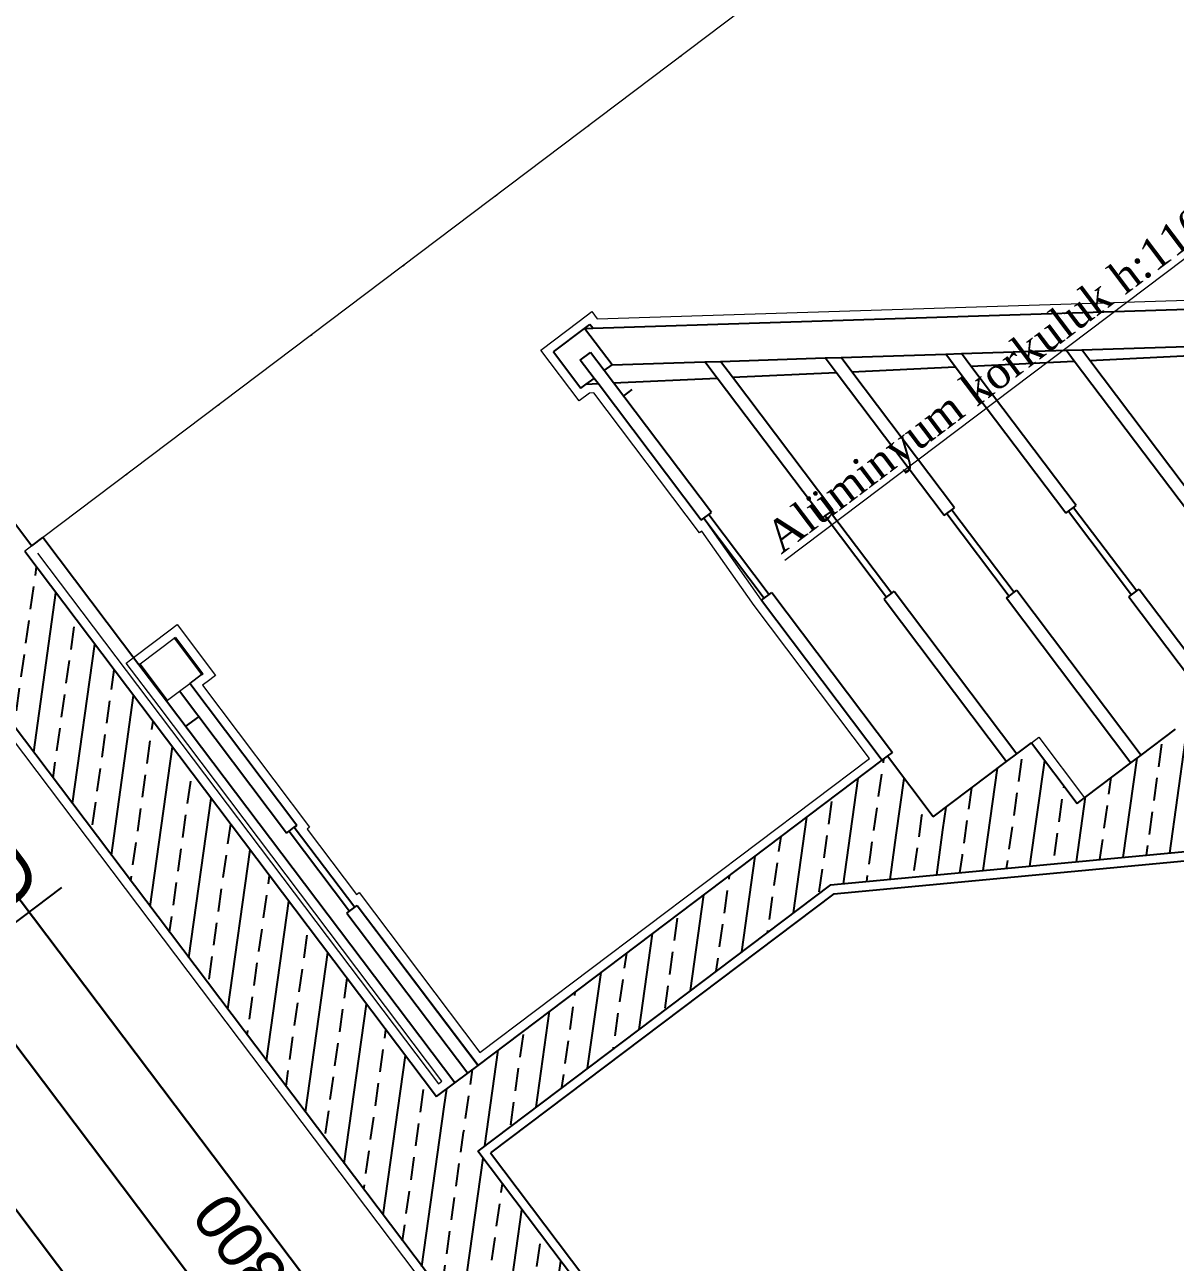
# Model space of a CAD drawing. Header units: millimetres. Extents: x 2232 to 85269, y -3593 to 5869.
# Drawn here: x 3779.8 to 3842.9, y 4358.1 to 4426 of the extents above; entities that cross this region are included whole.
import ezdxf

# ---------------------------------------------------------------- set-up
doc = ezdxf.new("R2010")
doc.units = ezdxf.units.MM
doc.linetypes.add('DOTX2', pattern=[0.5, 0, -0.5])
for name, color, linetype, lineweight in [('iz', 1, 'DOTX2', 20), ('sıva iç', 21, 'Continuous', 0), ('yazı', 11, 'Continuous', 20), ('ölçü iç', 170, 'Continuous', 9), ('ÖLÇÜ İÇ', 7, 'Continuous', 9)]:
    doc.layers.add(name, color=color, linetype=linetype, lineweight=lineweight)
doc.layers.add('Standart', color=7, linetype='Continuous')
doc.layers.add('Yazi', color=7, linetype='Continuous')
doc.styles.get("Standard").update_dxf_attribs({"font": 'arial.ttf'})
doc.styles.add('Times roman', font='times.ttf')
doc.dimstyles.new('zulay iç ölçü', dxfattribs={"dimtxt": 10, "dimasz": 5, "dimexe": 0.18, "dimexo": 0, "dimgap": 2, "dimtad": 3, "dimdec": 0, "dimzin": 0, "dimdsep": 46, "dimtxsty": 'Standard', "dimblk": 'ARCHTICK', "dimcen": 0.09, "dimse1": 1, "dimse2": 1, "dimadec": 0, "dimazin": 0, "dimtfac": 1, "dimtdec": 0, "dimtix": 1, "dimtofl": 0, "dimtmove": 0, "dimatfit": 3, "dimldrblk": 'ARCHTICK', "dimfxl": 1, "dimtolj": 1, "dimtzin": 0, "dimarcsym": 0})
pattern_1 = [(45, (0, 0), (-7.07107, 7.07107), []), (45, (7.071, 0), (-7.07107, 7.07107), [5, -2.5])]

# ---------------------------------------------------------------- blocks, each defined once
blk = doc.blocks.new('IDE991Entity4317')
at = {"layer": 'Standart', "linetype": 'Continuous', "lineweight": -3}
h = blk.add_hatch(dxfattribs=at)
h.set_pattern_fill('ANSI33', color=171, scale=40, style=0)
h.set_pattern_definition(pattern_1)
h.paths.add_polyline_path([(936, 866.67), (963, 866.67), (963, 850), (990, 850), (990, 833.33), (1017, 833.33), (1017, 816.67), (1044, 816.67), (1044, 800), (1071, 800), (1071, 783.33), (1098, 783.33), (1098, 766.67), (1125, 766.67), (1125, 735), (909, 868.33), (909, 883.33), (936, 883.33)])
blk = doc.blocks.new('IDE991Entity4319')
at = {"layer": 'Standart', "linetype": 'Continuous', "lineweight": -3}
h = blk.add_hatch(dxfattribs=at)
h.set_pattern_fill('ANSI33', color=171, scale=40, style=0)
h.set_pattern_definition(pattern_1)
h.paths.add_polyline_path([(909, 885), (785, 885), (785, 900), (909, 900)])
blk = doc.blocks.new('IDE991Entity4325')
at = {"layer": 'Standart', "linetype": 'Continuous', "lineweight": -3}
h = blk.add_hatch(dxfattribs=at)
h.set_pattern_fill('ANSI33', color=171, scale=40, style=0)
h.set_pattern_definition(pattern_1)
h.paths.add_polyline_path([(785, 450), (760, 450), (760, 750), (785, 750)])
blk = doc.blocks.new('IDE991Entity4328')
at = {"layer": 'Standart', "linetype": 'Continuous', "lineweight": -3}
h = blk.add_hatch(dxfattribs=at)
h.set_pattern_fill('ANSI33', color=171, scale=40, style=0)
h.set_pattern_definition(pattern_1)
h.paths.add_polyline_path([(936, 566.67), (963, 566.67), (963, 550), (990, 550), (990, 533.33), (1017, 533.33), (1017, 516.67), (1044, 516.67), (1044, 500), (1071, 500), (1071, 483.33), (1098, 483.33), (1098, 466.67), (1125, 466.67), (1125, 435), (909, 568.33), (909, 583.33), (936, 583.33)])
blk = doc.blocks.new('IDE991Entity4329')
at = {"layer": 'Standart', "linetype": 'Continuous', "lineweight": -3}
h = blk.add_hatch(dxfattribs=at)
h.set_pattern_fill('ANSI33', color=171, scale=40, style=0)
h.set_pattern_definition(pattern_1)
h.paths.add_polyline_path([(909, 568.33), (882, 585), (909, 585)])
blk = doc.blocks.new('IDE991Entity4330')
at = {"layer": 'Standart', "linetype": 'Continuous', "lineweight": -3}
h = blk.add_hatch(dxfattribs=at)
h.set_pattern_fill('ANSI33', color=171, scale=40, style=0)
h.set_pattern_definition(pattern_1)
h.paths.add_polyline_path([(909, 585), (785, 585), (785, 600), (909, 600)])
blk = doc.blocks.new('IDE991Entity4674')
at = {"layer": 'Standart', "color": 159, "linetype": 'Continuous', "lineweight": -3}
blk.add_lwpolyline([(790, 698), (793.59, 698)], dxfattribs=at)
blk = doc.blocks.new('IDE991Entity4676')
at = {"layer": 'Standart', "color": 159, "linetype": 'Continuous', "lineweight": -3}
blk.add_lwpolyline([(910.41, 698), (912.78, 698)], dxfattribs=at)
blk = doc.blocks.new('IDE991Entity4752')
at = {"layer": 'Standart', "color": 134, "linetype": 'Continuous', "lineweight": -3}
blk.add_lwpolyline([(993.99, 603.33), (993.99, 644.52)], dxfattribs=at)
blk = doc.blocks.new('IDE991Entity4756')
at = {"layer": 'Standart', "color": 134, "linetype": 'Continuous', "lineweight": -3}
blk.add_lwpolyline([(996.81, 603.33), (996.81, 642.58)], dxfattribs=at)
blk = doc.blocks.new('IDE991Entity4757')
at = {"layer": 'Standart', "color": 134, "linetype": 'Continuous', "lineweight": -3}
blk.add_lwpolyline([(972.39, 596), (972.39, 550)], dxfattribs=at)
blk = doc.blocks.new('IDE991Entity4758')
at = {"layer": 'Standart', "color": 134, "linetype": 'Continuous', "lineweight": -3}
blk.add_lwpolyline([(972.39, 596), (973.09, 596)], dxfattribs=at)
blk = doc.blocks.new('IDE991Entity4759')
at = {"layer": 'Standart', "color": 134, "linetype": 'Continuous', "lineweight": -3}
blk.add_lwpolyline([(973.09, 619), (973.09, 596)], dxfattribs=at)
blk = doc.blocks.new('IDE991Entity4760')
at = {"layer": 'Standart', "color": 134, "linetype": 'Continuous', "lineweight": -3}
blk.add_lwpolyline([(972.39, 619), (972.39, 659.28)], dxfattribs=at)
blk = doc.blocks.new('IDE991Entity4761')
at = {"layer": 'Standart', "color": 134, "linetype": 'Continuous', "lineweight": -3}
blk.add_lwpolyline([(972.39, 619), (973.09, 619)], dxfattribs=at)
blk = doc.blocks.new('IDE991Entity4762')
at = {"layer": 'Standart', "color": 134, "linetype": 'Continuous', "lineweight": -3}
blk.add_lwpolyline([(975.21, 596), (975.21, 550)], dxfattribs=at)
blk = doc.blocks.new('IDE991Entity4763')
at = {"layer": 'Standart', "color": 134, "linetype": 'Continuous', "lineweight": -3}
blk.add_lwpolyline([(974.51, 619), (974.51, 596)], dxfattribs=at)
blk = doc.blocks.new('IDE991Entity4764')
at = {"layer": 'Standart', "color": 134, "linetype": 'Continuous', "lineweight": -3}
blk.add_lwpolyline([(975.21, 619), (975.21, 657.34)], dxfattribs=at)
blk = doc.blocks.new('IDE991Entity4765')
at = {"layer": 'Standart', "color": 134, "linetype": 'Continuous', "lineweight": -3}
blk.add_lwpolyline([(950.79, 612), (950.79, 566.67)], dxfattribs=at)
blk = doc.blocks.new('IDE991Entity4766')
at = {"layer": 'Standart', "color": 134, "linetype": 'Continuous', "lineweight": -3}
blk.add_lwpolyline([(950.79, 612), (951.49, 612)], dxfattribs=at)
blk = doc.blocks.new('IDE991Entity4767')
at = {"layer": 'Standart', "color": 134, "linetype": 'Continuous', "lineweight": -3}
blk.add_lwpolyline([(951.49, 634.67), (951.49, 612)], dxfattribs=at)
blk = doc.blocks.new('IDE991Entity4768')
at = {"layer": 'Standart', "color": 134, "linetype": 'Continuous', "lineweight": -3}
blk.add_lwpolyline([(950.79, 634.67), (950.79, 674.03)], dxfattribs=at)
blk = doc.blocks.new('IDE991Entity4769')
at = {"layer": 'Standart', "color": 134, "linetype": 'Continuous', "lineweight": -3}
blk.add_lwpolyline([(950.79, 634.67), (951.49, 634.67)], dxfattribs=at)
blk = doc.blocks.new('IDE991Entity4770')
at = {"layer": 'Standart', "color": 134, "linetype": 'Continuous', "lineweight": -3}
blk.add_lwpolyline([(953.61, 612), (953.61, 566.67)], dxfattribs=at)
blk = doc.blocks.new('IDE991Entity4771')
at = {"layer": 'Standart', "color": 134, "linetype": 'Continuous', "lineweight": -3}
blk.add_lwpolyline([(952.91, 634.67), (952.91, 612)], dxfattribs=at)
blk = doc.blocks.new('IDE991Entity4772')
at = {"layer": 'Standart', "color": 134, "linetype": 'Continuous', "lineweight": -3}
blk.add_lwpolyline([(953.61, 634.67), (953.61, 672.1)], dxfattribs=at)
blk = doc.blocks.new('IDE991Entity4773')
at = {"layer": 'Standart', "color": 134, "linetype": 'Continuous', "lineweight": -3}
blk.add_lwpolyline([(929.19, 628), (929.19, 583.33)], dxfattribs=at)
blk = doc.blocks.new('IDE991Entity4774')
at = {"layer": 'Standart', "color": 134, "linetype": 'Continuous', "lineweight": -3}
blk.add_lwpolyline([(929.19, 628), (929.89, 628)], dxfattribs=at)
blk = doc.blocks.new('IDE991Entity4775')
at = {"layer": 'Standart', "color": 134, "linetype": 'Continuous', "lineweight": -3}
blk.add_lwpolyline([(929.89, 650.33), (929.89, 628)], dxfattribs=at)
blk = doc.blocks.new('IDE991Entity4776')
at = {"layer": 'Standart', "color": 134, "linetype": 'Continuous', "lineweight": -3}
blk.add_lwpolyline([(929.19, 650.33), (929.19, 688.79)], dxfattribs=at)
blk = doc.blocks.new('IDE991Entity4777')
at = {"layer": 'Standart', "color": 134, "linetype": 'Continuous', "lineweight": -3}
blk.add_lwpolyline([(929.19, 650.33), (929.89, 650.33)], dxfattribs=at)
blk = doc.blocks.new('IDE991Entity4778')
at = {"layer": 'Standart', "color": 134, "linetype": 'Continuous', "lineweight": -3}
blk.add_lwpolyline([(932.01, 628), (932.01, 583.33)], dxfattribs=at)
blk = doc.blocks.new('IDE991Entity4779')
at = {"layer": 'Standart', "color": 134, "linetype": 'Continuous', "lineweight": -3}
blk.add_lwpolyline([(931.31, 650.33), (931.31, 628)], dxfattribs=at)
blk = doc.blocks.new('IDE991Entity4780')
at = {"layer": 'Standart', "color": 134, "linetype": 'Continuous', "lineweight": -3}
blk.add_lwpolyline([(932.01, 650.33), (932.01, 686.86)], dxfattribs=at)
blk = doc.blocks.new('IDE991Entity4781')
at = {"layer": 'Standart', "color": 134, "linetype": 'Continuous', "lineweight": -3}
blk.add_lwpolyline([(907.59, 644), (907.59, 600)], dxfattribs=at)
blk = doc.blocks.new('IDE991Entity4782')
at = {"layer": 'Standart', "color": 134, "linetype": 'Continuous', "lineweight": -3}
blk.add_lwpolyline([(909, 600), (910.41, 600)], dxfattribs=at)
blk = doc.blocks.new('IDE991Entity4783')
at = {"layer": 'Standart', "color": 134, "linetype": 'Continuous', "lineweight": -3}
blk.add_lwpolyline([(907.59, 644), (908.29, 644)], dxfattribs=at)
blk = doc.blocks.new('IDE991Entity4784')
at = {"layer": 'Standart', "color": 134, "linetype": 'Continuous', "lineweight": -3}
blk.add_lwpolyline([(908.29, 666), (908.29, 644)], dxfattribs=at)
blk = doc.blocks.new('IDE991Entity4785')
at = {"layer": 'Standart', "color": 134, "linetype": 'Continuous', "lineweight": -3}
blk.add_lwpolyline([(907.59, 666), (907.59, 703.55)], dxfattribs=at)
blk = doc.blocks.new('IDE991Entity4786')
at = {"layer": 'Standart', "color": 134, "linetype": 'Continuous', "lineweight": -3}
blk.add_lwpolyline([(907.59, 666), (908.29, 666)], dxfattribs=at)
blk = doc.blocks.new('IDE991Entity4787')
at = {"layer": 'Standart', "color": 134, "linetype": 'Continuous', "lineweight": -3}
blk.add_lwpolyline([(907.59, 710), (910.41, 710)], dxfattribs=at)
blk = doc.blocks.new('IDE991Entity4788')
at = {"layer": 'Standart', "color": 134, "linetype": 'Continuous', "lineweight": -3}
blk.add_lwpolyline([(910.41, 644), (910.41, 600)], dxfattribs=at)
blk = doc.blocks.new('IDE991Entity4789')
at = {"layer": 'Standart', "color": 134, "linetype": 'Continuous', "lineweight": -3}
blk.add_lwpolyline([(909.71, 666), (909.71, 644)], dxfattribs=at)
blk = doc.blocks.new('IDE991Entity4790')
at = {"layer": 'Standart', "color": 134, "linetype": 'Continuous', "lineweight": -3}
blk.add_lwpolyline([(910.41, 666), (910.41, 701.62)], dxfattribs=at)
blk = doc.blocks.new('IDE991Entity4791')
at = {"layer": 'Standart', "color": 134, "linetype": 'Continuous', "lineweight": -3}
blk.add_lwpolyline([(910.41, 705), (910.41, 710)], dxfattribs=at)
blk = doc.blocks.new('IDE991Entity4792')
at = {"layer": 'Standart', "color": 134, "linetype": 'Continuous', "lineweight": -3}
blk.add_lwpolyline([(912.54, 705), (929.19, 693.24)], dxfattribs=at)
blk = doc.blocks.new('IDE991Entity4793')
at = {"layer": 'Standart', "color": 134, "linetype": 'Continuous', "lineweight": -3}
blk.add_lwpolyline([(912.54, 715), (914, 713.97)], dxfattribs=at)
blk = doc.blocks.new('IDE991Entity4794')
at = {"layer": 'Standart', "color": 134, "linetype": 'Continuous', "lineweight": -3}
blk.add_lwpolyline([(905.46, 705), (907.59, 703.55)], dxfattribs=at)
blk = doc.blocks.new('IDE991Entity4795')
at = {"layer": 'Standart', "color": 134, "linetype": 'Continuous', "lineweight": -3}
blk.add_lwpolyline([(910.41, 701.62), (929.19, 688.79)], dxfattribs=at)
blk = doc.blocks.new('IDE991Entity4796')
at = {"layer": 'Standart', "color": 134, "linetype": 'Continuous', "lineweight": -3}
blk.add_lwpolyline([(932.01, 686.86), (950.79, 674.03)], dxfattribs=at)
blk = doc.blocks.new('IDE991Entity4797')
at = {"layer": 'Standart', "color": 134, "linetype": 'Continuous', "lineweight": -3}
blk.add_lwpolyline([(953.61, 672.1), (972.39, 659.28)], dxfattribs=at)
blk = doc.blocks.new('IDE991Entity4798')
at = {"layer": 'Standart', "color": 134, "linetype": 'Continuous', "lineweight": -3}
blk.add_lwpolyline([(975.21, 657.34), (993.99, 644.52)], dxfattribs=at)
blk = doc.blocks.new('IDE991Entity4799')
at = {"layer": 'Standart', "color": 134, "linetype": 'Continuous', "lineweight": -3}
blk.add_lwpolyline([(996.81, 642.58), (1015, 630.16)], dxfattribs=at)
blk = doc.blocks.new('IDE991Entity4806')
at = {"layer": 'Standart', "color": 134, "linetype": 'Continuous', "lineweight": -3}
blk.add_lwpolyline([(912.54, 715), (914, 715)], dxfattribs=at)
blk = doc.blocks.new('IDE991Entity4807')
at = {"layer": 'Standart', "color": 134, "linetype": 'Continuous', "lineweight": -3}
blk.add_lwpolyline([(910.41, 705), (912.54, 705)], dxfattribs=at)
blk = doc.blocks.new('IDE991Entity4808')
at = {"layer": 'Standart', "color": 134, "linetype": 'Continuous', "lineweight": -3}
blk.add_lwpolyline([(912.54, 705), (912.54, 715)], dxfattribs=at)
blk = doc.blocks.new('IDE991Entity4809')
at = {"layer": 'Standart', "color": 134, "linetype": 'Continuous', "lineweight": -3}
blk.add_lwpolyline([(904, 715), (904, 705)], dxfattribs=at)
blk = doc.blocks.new('IDE991Entity4810')
at = {"layer": 'Standart', "color": 134, "linetype": 'Continuous', "lineweight": -3}
blk.add_lwpolyline([(904, 705), (905.46, 705)], dxfattribs=at)
blk = doc.blocks.new('IDE991Entity4811')
at = {"layer": 'Standart', "color": 134, "linetype": 'Continuous', "lineweight": -3}
blk.add_lwpolyline([(914, 713.97), (914, 715)], dxfattribs=at)
blk = doc.blocks.new('IDE991Entity4812')
at = {"layer": 'Standart', "color": 134, "linetype": 'Continuous', "lineweight": -3}
blk.add_lwpolyline([(793.59, 644), (793.59, 600)], dxfattribs=at)
blk = doc.blocks.new('IDE991Entity4813')
at = {"layer": 'Standart', "color": 134, "linetype": 'Continuous', "lineweight": -3}
blk.add_lwpolyline([(793.59, 644), (794.29, 644)], dxfattribs=at)
blk = doc.blocks.new('IDE991Entity4814')
at = {"layer": 'Standart', "color": 134, "linetype": 'Continuous', "lineweight": -3}
blk.add_lwpolyline([(794.29, 666), (794.29, 644)], dxfattribs=at)
blk = doc.blocks.new('IDE991Entity4815')
at = {"layer": 'Standart', "color": 134, "linetype": 'Continuous', "lineweight": -3}
blk.add_lwpolyline([(793.59, 666), (793.59, 705)], dxfattribs=at)
blk = doc.blocks.new('IDE991Entity4816')
at = {"layer": 'Standart', "color": 134, "linetype": 'Continuous', "lineweight": -3}
blk.add_lwpolyline([(793.59, 666), (794.29, 666)], dxfattribs=at)
blk = doc.blocks.new('IDE991Entity4817')
at = {"layer": 'Standart', "color": 134, "linetype": 'Continuous', "lineweight": -3}
blk.add_lwpolyline([(796.41, 644), (796.41, 600)], dxfattribs=at)
blk = doc.blocks.new('IDE991Entity4818')
at = {"layer": 'Standart', "color": 134, "linetype": 'Continuous', "lineweight": -3}
blk.add_lwpolyline([(795.71, 666), (795.71, 644)], dxfattribs=at)
blk = doc.blocks.new('IDE991Entity4819')
at = {"layer": 'Standart', "color": 134, "linetype": 'Continuous', "lineweight": -3}
blk.add_lwpolyline([(796.41, 666), (796.41, 705)], dxfattribs=at)
blk = doc.blocks.new('IDE991Entity4820')
at = {"layer": 'Standart', "color": 134, "linetype": 'Continuous', "lineweight": -3}
blk.add_lwpolyline([(799.67, 705), (800, 705)], dxfattribs=at)
blk = doc.blocks.new('IDE991Entity4821')
at = {"layer": 'Standart', "color": 134, "linetype": 'Continuous', "lineweight": -3}
blk.add_lwpolyline([(800, 715), (800, 705)], dxfattribs=at)
blk = doc.blocks.new('IDE991Entity4822')
at = {"layer": 'Standart', "color": 134, "linetype": 'Continuous', "lineweight": -3}
blk.add_lwpolyline([(799.67, 715), (800, 715)], dxfattribs=at)
blk = doc.blocks.new('IDE991Entity4823')
at = {"layer": 'Standart', "color": 134, "linetype": 'Continuous', "lineweight": -3}
blk.add_lwpolyline([(790.32, 705), (790, 705)], dxfattribs=at)
blk = doc.blocks.new('IDE991Entity4824')
at = {"layer": 'Standart', "color": 134, "linetype": 'Continuous', "lineweight": -3}
blk.add_lwpolyline([(790.32, 715), (790, 715)], dxfattribs=at)
blk = doc.blocks.new('IDE991Entity5338')
at = {"layer": 'Standart', "color": 159, "linetype": 'Continuous', "lineweight": -3}
blk.add_lwpolyline([(785, 750), (785, 600)], dxfattribs=at)
blk = doc.blocks.new('IDE991Entity5373')
at = {"layer": 'Standart', "color": 159, "linetype": 'Continuous', "lineweight": -3}
blk.add_lwpolyline([(882, 885), (1125, 735)], dxfattribs=at)
blk = doc.blocks.new('IDE991Entity5394')
at = {"layer": 'Standart', "color": 159, "linetype": 'Continuous', "lineweight": -3}
blk.add_lwpolyline([(760, 450), (760, 735)], dxfattribs=at)
blk = doc.blocks.new('IDE991Entity5395')
at = {"layer": 'Standart', "color": 159, "linetype": 'Continuous', "lineweight": -3}
blk.add_lwpolyline([(785, 241.29), (785, 585)], dxfattribs=at)
blk = doc.blocks.new('IDE991Entity5401')
at = {"layer": 'Standart', "color": 159, "linetype": 'Continuous', "lineweight": -3}
blk.add_lwpolyline([(936, 566.67), (938, 566.67)], dxfattribs=at)
blk = doc.blocks.new('IDE991Entity5402')
at = {"layer": 'Standart', "color": 159, "linetype": 'Continuous', "lineweight": -3}
blk.add_lwpolyline([(938, 566.67), (950.79, 566.67)], dxfattribs=at)
blk = doc.blocks.new('IDE991Entity5421')
at = {"layer": 'Standart', "color": 159, "linetype": 'Continuous', "lineweight": -3}
blk.add_lwpolyline([(882, 585), (1125, 435)], dxfattribs=at)
blk = doc.blocks.new('IDE991Entity5422')
at = {"layer": 'Standart', "color": 159, "linetype": 'Continuous', "lineweight": -3}
blk.add_lwpolyline([(936, 583.33), (936, 566.67)], dxfattribs=at)
blk = doc.blocks.new('IDE991Entity5423')
at = {"layer": 'Standart', "color": 159, "linetype": 'Continuous', "lineweight": -3}
blk.add_lwpolyline([(909, 583.33), (929.19, 583.33)], dxfattribs=at)
blk = doc.blocks.new('IDE991Entity5424')
at = {"layer": 'Standart', "color": 159, "linetype": 'Continuous', "lineweight": -3}
blk.add_lwpolyline([(909, 583.33), (909, 600)], dxfattribs=at)
blk = doc.blocks.new('IDE991Entity5425')
at = {"layer": 'Standart', "color": 159, "linetype": 'Continuous', "lineweight": -3}
blk.add_lwpolyline([(785, 600), (790, 600)], dxfattribs=at)
blk = doc.blocks.new('IDE991Entity5598')
at = {"layer": 'Standart', "color": 159, "linetype": 'Continuous', "lineweight": -3}
blk.add_lwpolyline([(882, 585), (785, 585)], dxfattribs=at)
blk = doc.blocks.new('IDE991Entity5676')
at = {"layer": 'Standart', "color": 163, "linetype": 'Continuous', "lineweight": 5}
blk.add_lwpolyline([(936, 583.33), (938, 583.33)], dxfattribs=at)
blk = doc.blocks.new('IDE991Entity5677')
at = {"layer": 'Standart', "color": 163, "linetype": 'Continuous', "lineweight": 5}
blk.add_lwpolyline([(938, 583.33), (938, 566.67)], dxfattribs=at)
blk = doc.blocks.new('IDE991Entity5678')
at = {"layer": 'Standart', "color": 163, "linetype": 'Continuous', "lineweight": 5}
blk.add_lwpolyline([(790.32, 705), (793.59, 705)], dxfattribs=at)
blk = doc.blocks.new('IDE991Entity5679')
at = {"layer": 'Standart', "color": 163, "linetype": 'Continuous', "lineweight": 5}
blk.add_lwpolyline([(790.32, 705), (790.32, 715)], dxfattribs=at)
blk = doc.blocks.new('IDE991Entity5680')
at = {"layer": 'Standart', "color": 163, "linetype": 'Continuous', "lineweight": 5}
blk.add_lwpolyline([(790.32, 715), (799.67, 715)], dxfattribs=at)
blk = doc.blocks.new('IDE991Entity5681')
at = {"layer": 'Standart', "color": 163, "linetype": 'Continuous', "lineweight": 5}
blk.add_lwpolyline([(799.67, 715), (799.67, 705)], dxfattribs=at)
blk = doc.blocks.new('IDE991Entity5833')
at = {"layer": 'Standart', "color": 11, "linetype": 'Continuous', "lineweight": -3}
blk.add_lwpolyline([(881.43, 883), (1015, 800.55)], dxfattribs=at)
blk = doc.blocks.new('IDE991Entity5835')
at = {"layer": 'Standart', "color": 11, "linetype": 'Continuous', "lineweight": -3}
blk.add_lwpolyline([(787, 883), (787, 750)], dxfattribs=at)
blk = doc.blocks.new('IDE991Entity5836')
at = {"layer": 'Standart', "color": 11, "linetype": 'Continuous', "lineweight": -3}
blk.add_lwpolyline([(787, 750), (790, 750)], dxfattribs=at)
blk = doc.blocks.new('IDE991Entity5837')
at = {"layer": 'Standart', "color": 11, "linetype": 'Continuous', "lineweight": -3}
blk.add_lwpolyline([(790, 600), (790, 705)], dxfattribs=at)
blk = doc.blocks.new('IDE991Entity5838')
at = {"layer": 'Standart', "color": 11, "linetype": 'Continuous', "lineweight": -3}
blk.add_lwpolyline([(790, 705), (790, 715)], dxfattribs=at)
blk = doc.blocks.new('IDE991Entity5839')
at = {"layer": 'Standart', "color": 11, "linetype": 'Continuous', "lineweight": -3}
blk.add_lwpolyline([(790, 715), (790, 750)], dxfattribs=at)
blk = doc.blocks.new('IDE991Entity5863')
at = {"layer": 'Standart', "color": 11, "linetype": 'Continuous', "lineweight": -3}
blk.add_lwpolyline([(881.43, 583), (1015, 500.55)], dxfattribs=at)
blk = doc.blocks.new('IDE991Entity5864')
at = {"layer": 'Standart', "color": 11, "linetype": 'Continuous', "lineweight": -3}
blk.add_lwpolyline([(881.43, 583), (787, 583)], dxfattribs=at)
blk = doc.blocks.new('IDE991Entity5865')
at = {"layer": 'Standart', "color": 11, "linetype": 'Continuous', "lineweight": -3}
blk.add_lwpolyline([(787, 583), (787, 450)], dxfattribs=at)
blk = doc.blocks.new('IDE991Entity6170')
at = {"layer": 'Standart', "color": 134, "linetype": 'Continuous', "lineweight": -3}
blk.add_lwpolyline([(993.99, 644.52), (993.99, 647.5)], dxfattribs=at)
blk = doc.blocks.new('IDE991Entity6173')
at = {"layer": 'Standart', "color": 134, "linetype": 'Continuous', "lineweight": -3}
blk.add_lwpolyline([(996.81, 642.58), (996.81, 645.5)], dxfattribs=at)
blk = doc.blocks.new('IDE991Entity6174')
at = {"layer": 'Standart', "color": 134, "linetype": 'Continuous', "lineweight": -3}
blk.add_lwpolyline([(973.09, 596), (974.51, 596)], dxfattribs=at)
blk = doc.blocks.new('IDE991Entity6175')
at = {"layer": 'Standart', "color": 134, "linetype": 'Continuous', "lineweight": -3}
blk.add_lwpolyline([(974.51, 596), (975.21, 596)], dxfattribs=at)
blk = doc.blocks.new('IDE991Entity6176')
at = {"layer": 'Standart', "color": 134, "linetype": 'Continuous', "lineweight": -3}
blk.add_lwpolyline([(972.39, 659.28), (972.39, 662.75)], dxfattribs=at)
blk = doc.blocks.new('IDE991Entity6177')
at = {"layer": 'Standart', "color": 134, "linetype": 'Continuous', "lineweight": -3}
blk.add_lwpolyline([(973.09, 619), (974.51, 619)], dxfattribs=at)
blk = doc.blocks.new('IDE991Entity6178')
at = {"layer": 'Standart', "color": 134, "linetype": 'Continuous', "lineweight": -3}
blk.add_lwpolyline([(974.51, 619), (975.21, 619)], dxfattribs=at)
blk = doc.blocks.new('IDE991Entity6179')
at = {"layer": 'Standart', "color": 134, "linetype": 'Continuous', "lineweight": -3}
blk.add_lwpolyline([(975.21, 657.34), (975.21, 660.75)], dxfattribs=at)
blk = doc.blocks.new('IDE991Entity6180')
at = {"layer": 'Standart', "color": 134, "linetype": 'Continuous', "lineweight": -3}
blk.add_lwpolyline([(951.49, 612), (952.91, 612)], dxfattribs=at)
blk = doc.blocks.new('IDE991Entity6181')
at = {"layer": 'Standart', "color": 134, "linetype": 'Continuous', "lineweight": -3}
blk.add_lwpolyline([(952.91, 612), (953.61, 612)], dxfattribs=at)
blk = doc.blocks.new('IDE991Entity6182')
at = {"layer": 'Standart', "color": 134, "linetype": 'Continuous', "lineweight": -3}
blk.add_lwpolyline([(950.79, 674.03), (950.79, 678)], dxfattribs=at)
blk = doc.blocks.new('IDE991Entity6183')
at = {"layer": 'Standart', "color": 134, "linetype": 'Continuous', "lineweight": -3}
blk.add_lwpolyline([(951.49, 634.67), (952.91, 634.67)], dxfattribs=at)
blk = doc.blocks.new('IDE991Entity6184')
at = {"layer": 'Standart', "color": 134, "linetype": 'Continuous', "lineweight": -3}
blk.add_lwpolyline([(952.91, 634.67), (953.61, 634.67)], dxfattribs=at)
blk = doc.blocks.new('IDE991Entity6185')
at = {"layer": 'Standart', "color": 134, "linetype": 'Continuous', "lineweight": -3}
blk.add_lwpolyline([(953.61, 672.1), (953.61, 676)], dxfattribs=at)
blk = doc.blocks.new('IDE991Entity6186')
at = {"layer": 'Standart', "color": 134, "linetype": 'Continuous', "lineweight": -3}
blk.add_lwpolyline([(929.89, 628), (931.31, 628)], dxfattribs=at)
blk = doc.blocks.new('IDE991Entity6187')
at = {"layer": 'Standart', "color": 134, "linetype": 'Continuous', "lineweight": -3}
blk.add_lwpolyline([(931.31, 628), (932.01, 628)], dxfattribs=at)
blk = doc.blocks.new('IDE991Entity6188')
at = {"layer": 'Standart', "color": 134, "linetype": 'Continuous', "lineweight": -3}
blk.add_lwpolyline([(929.19, 688.79), (929.19, 693.24)], dxfattribs=at)
blk = doc.blocks.new('IDE991Entity6189')
at = {"layer": 'Standart', "color": 134, "linetype": 'Continuous', "lineweight": -3}
blk.add_lwpolyline([(929.89, 650.33), (931.31, 650.33)], dxfattribs=at)
blk = doc.blocks.new('IDE991Entity6190')
at = {"layer": 'Standart', "color": 134, "linetype": 'Continuous', "lineweight": -3}
blk.add_lwpolyline([(931.31, 650.33), (932.01, 650.33)], dxfattribs=at)
blk = doc.blocks.new('IDE991Entity6191')
at = {"layer": 'Standart', "color": 134, "linetype": 'Continuous', "lineweight": -3}
blk.add_lwpolyline([(932.01, 686.86), (932.01, 691.25)], dxfattribs=at)
blk = doc.blocks.new('IDE991Entity6192')
at = {"layer": 'Standart', "color": 134, "linetype": 'Continuous', "lineweight": -3}
blk.add_lwpolyline([(908.29, 644), (909.71, 644)], dxfattribs=at)
blk = doc.blocks.new('IDE991Entity6193')
at = {"layer": 'Standart', "color": 134, "linetype": 'Continuous', "lineweight": -3}
blk.add_lwpolyline([(909.71, 644), (910.41, 644)], dxfattribs=at)
blk = doc.blocks.new('IDE991Entity6194')
at = {"layer": 'Standart', "color": 134, "linetype": 'Continuous', "lineweight": -3}
blk.add_lwpolyline([(907.59, 703.55), (907.59, 705)], dxfattribs=at)
blk = doc.blocks.new('IDE991Entity6195')
at = {"layer": 'Standart', "color": 134, "linetype": 'Continuous', "lineweight": -3}
blk.add_lwpolyline([(907.59, 705), (907.59, 710)], dxfattribs=at)
blk = doc.blocks.new('IDE991Entity6196')
at = {"layer": 'Standart', "color": 134, "linetype": 'Continuous', "lineweight": -3}
blk.add_lwpolyline([(908.29, 666), (909.71, 666)], dxfattribs=at)
blk = doc.blocks.new('IDE991Entity6197')
at = {"layer": 'Standart', "color": 134, "linetype": 'Continuous', "lineweight": -3}
blk.add_lwpolyline([(909.71, 666), (910.41, 666)], dxfattribs=at)
blk = doc.blocks.new('IDE991Entity6198')
at = {"layer": 'Standart', "color": 134, "linetype": 'Continuous', "lineweight": -3}
blk.add_lwpolyline([(910.41, 701.62), (910.41, 705)], dxfattribs=at)
blk = doc.blocks.new('IDE991Entity6199')
at = {"layer": 'Standart', "color": 134, "linetype": 'Continuous', "lineweight": -3}
blk.add_lwpolyline([(929.19, 693.24), (932.01, 691.25)], dxfattribs=at)
blk = doc.blocks.new('IDE991Entity6200')
at = {"layer": 'Standart', "color": 134, "linetype": 'Continuous', "lineweight": -3}
blk.add_lwpolyline([(932.01, 691.25), (950.79, 678)], dxfattribs=at)
blk = doc.blocks.new('IDE991Entity6201')
at = {"layer": 'Standart', "color": 134, "linetype": 'Continuous', "lineweight": -3}
blk.add_lwpolyline([(950.79, 678), (953.61, 676)], dxfattribs=at)
blk = doc.blocks.new('IDE991Entity6202')
at = {"layer": 'Standart', "color": 134, "linetype": 'Continuous', "lineweight": -3}
blk.add_lwpolyline([(953.61, 676), (972.39, 662.75)], dxfattribs=at)
blk = doc.blocks.new('IDE991Entity6203')
at = {"layer": 'Standart', "color": 134, "linetype": 'Continuous', "lineweight": -3}
blk.add_lwpolyline([(972.39, 662.75), (975.21, 660.75)], dxfattribs=at)
blk = doc.blocks.new('IDE991Entity6204')
at = {"layer": 'Standart', "color": 134, "linetype": 'Continuous', "lineweight": -3}
blk.add_lwpolyline([(975.21, 660.75), (993.99, 647.5)], dxfattribs=at)
blk = doc.blocks.new('IDE991Entity6205')
at = {"layer": 'Standart', "color": 134, "linetype": 'Continuous', "lineweight": -3}
blk.add_lwpolyline([(993.99, 647.5), (996.81, 645.5)], dxfattribs=at)
blk = doc.blocks.new('IDE991Entity6206')
at = {"layer": 'Standart', "color": 134, "linetype": 'Continuous', "lineweight": -3}
blk.add_lwpolyline([(996.81, 645.5), (1015.59, 632.25)], dxfattribs=at)
blk = doc.blocks.new('IDE991Entity6219')
at = {"layer": 'Standart', "color": 134, "linetype": 'Continuous', "lineweight": -3}
blk.add_lwpolyline([(914, 713.97), (1015, 642.66)], dxfattribs=at)
blk = doc.blocks.new('IDE991Entity6220')
at = {"layer": 'Standart', "color": 134, "linetype": 'Continuous', "lineweight": -3}
blk.add_lwpolyline([(1015, 642.66), (1090, 589.71)], dxfattribs=at)
blk = doc.blocks.new('IDE991Entity6224')
at = {"layer": 'Standart', "color": 134, "linetype": 'Continuous', "lineweight": -3}
blk.add_lwpolyline([(904, 715), (912.54, 715)], dxfattribs=at)
blk = doc.blocks.new('IDE991Entity6225')
at = {"layer": 'Standart', "color": 134, "linetype": 'Continuous', "lineweight": -3}
blk.add_lwpolyline([(905.46, 705), (907.59, 705)], dxfattribs=at)
blk = doc.blocks.new('IDE991Entity6226')
at = {"layer": 'Standart', "color": 134, "linetype": 'Continuous', "lineweight": -3}
blk.add_lwpolyline([(794.29, 644), (795.71, 644)], dxfattribs=at)
blk = doc.blocks.new('IDE991Entity6227')
at = {"layer": 'Standart', "color": 134, "linetype": 'Continuous', "lineweight": -3}
blk.add_lwpolyline([(795.71, 644), (796.41, 644)], dxfattribs=at)
blk = doc.blocks.new('IDE991Entity6228')
at = {"layer": 'Standart', "color": 134, "linetype": 'Continuous', "lineweight": -3}
blk.add_lwpolyline([(794.29, 666), (795.71, 666)], dxfattribs=at)
blk = doc.blocks.new('IDE991Entity6229')
at = {"layer": 'Standart', "color": 134, "linetype": 'Continuous', "lineweight": -3}
blk.add_lwpolyline([(795.71, 666), (796.41, 666)], dxfattribs=at)
blk = doc.blocks.new('IDE991Entity6594')
at = {"layer": 'Standart', "color": 159, "linetype": 'Continuous', "lineweight": -3}
blk.add_lwpolyline([(950.79, 566.67), (953.61, 566.67)], dxfattribs=at)
blk = doc.blocks.new('IDE991Entity6595')
at = {"layer": 'Standart', "color": 159, "linetype": 'Continuous', "lineweight": -3}
blk.add_lwpolyline([(953.61, 566.67), (963, 566.67)], dxfattribs=at)
blk = doc.blocks.new('IDE991Entity6613')
at = {"layer": 'Standart', "color": 159, "linetype": 'Continuous', "lineweight": -3}
blk.add_lwpolyline([(929.19, 583.33), (932.01, 583.33)], dxfattribs=at)
blk = doc.blocks.new('IDE991Entity6614')
at = {"layer": 'Standart', "color": 159, "linetype": 'Continuous', "lineweight": -3}
blk.add_lwpolyline([(932.01, 583.33), (936, 583.33)], dxfattribs=at)
blk = doc.blocks.new('IDE991Entity6615')
at = {"layer": 'Standart', "color": 159, "linetype": 'Continuous', "lineweight": -3}
blk.add_lwpolyline([(790, 600), (793.59, 600)], dxfattribs=at)
blk = doc.blocks.new('IDE991Entity6616')
at = {"layer": 'Standart', "color": 159, "linetype": 'Continuous', "lineweight": -3}
blk.add_lwpolyline([(793.59, 600), (796.41, 600)], dxfattribs=at)
blk = doc.blocks.new('IDE991Entity6617')
at = {"layer": 'Standart', "color": 159, "linetype": 'Continuous', "lineweight": -3}
blk.add_lwpolyline([(796.41, 600), (907.59, 600)], dxfattribs=at)
blk = doc.blocks.new('IDE991Entity6618')
at = {"layer": 'Standart', "color": 159, "linetype": 'Continuous', "lineweight": -3}
blk.add_lwpolyline([(907.59, 600), (909, 600)], dxfattribs=at)
blk = doc.blocks.new('IDE991Entity6728')
at = {"layer": 'Standart', "color": 163, "linetype": 'Continuous', "lineweight": 5}
blk.add_lwpolyline([(793.59, 705), (796.41, 705)], dxfattribs=at)
blk = doc.blocks.new('IDE991Entity6729')
at = {"layer": 'Standart', "color": 163, "linetype": 'Continuous', "lineweight": 5}
blk.add_lwpolyline([(796.41, 705), (799.67, 705)], dxfattribs=at)
blk = doc.blocks.new('TRRTYT')
at = {"layer": 'Standart'}
for name in ['IDE991Entity4319', 'IDE991Entity5373', 'IDE991Entity4317', 'IDE991Entity5835', 'IDE991Entity5833', 'IDE991Entity4325', 'IDE991Entity5338', 'IDE991Entity5836', 'IDE991Entity5839', 'IDE991Entity5394', 'IDE991Entity4824', 'IDE991Entity5838', 'IDE991Entity5679', 'IDE991Entity5680', 'IDE991Entity4822', 'IDE991Entity5681', 'IDE991Entity4821', 'IDE991Entity4809', 'IDE991Entity6224', 'IDE991Entity4793', 'IDE991Entity4806', 'IDE991Entity4808', 'IDE991Entity4811', 'IDE991Entity6219', 'IDE991Entity4787', 'IDE991Entity6195', 'IDE991Entity4791', 'IDE991Entity4823', 'IDE991Entity5837', 'IDE991Entity5678', 'IDE991Entity4815', 'IDE991Entity6728', 'IDE991Entity4819', 'IDE991Entity6729', 'IDE991Entity4820', 'IDE991Entity4810', 'IDE991Entity4794', 'IDE991Entity6225', 'IDE991Entity6194', 'IDE991Entity4807', 'IDE991Entity6198', 'IDE991Entity4792', 'IDE991Entity4785', 'IDE991Entity4790', 'IDE991Entity4795', 'IDE991Entity4674', 'IDE991Entity4676', 'IDE991Entity6188', 'IDE991Entity6199', 'IDE991Entity6191', 'IDE991Entity6200', 'IDE991Entity4776', 'IDE991Entity4780', 'IDE991Entity4796', 'IDE991Entity6182', 'IDE991Entity6201', 'IDE991Entity4768', 'IDE991Entity6185', 'IDE991Entity6202', 'IDE991Entity4772', 'IDE991Entity4797', 'IDE991Entity4816', 'IDE991Entity4814', 'IDE991Entity6228', 'IDE991Entity4818', 'IDE991Entity6229', 'IDE991Entity4786', 'IDE991Entity4784', 'IDE991Entity6196', 'IDE991Entity4789', 'IDE991Entity6197', 'IDE991Entity6176', 'IDE991Entity6203', 'IDE991Entity6179', 'IDE991Entity6204', 'IDE991Entity4760', 'IDE991Entity4764', 'IDE991Entity4798', 'IDE991Entity4777', 'IDE991Entity4775', 'IDE991Entity6189', 'IDE991Entity4779', 'IDE991Entity6190', 'IDE991Entity6170', 'IDE991Entity6205', 'IDE991Entity4752', 'IDE991Entity6173', 'IDE991Entity6206', 'IDE991Entity4812', 'IDE991Entity4813', 'IDE991Entity6226', 'IDE991Entity6227', 'IDE991Entity4817', 'IDE991Entity4781', 'IDE991Entity4783', 'IDE991Entity6192', 'IDE991Entity6193', 'IDE991Entity4788', 'IDE991Entity4756', 'IDE991Entity4799', 'IDE991Entity6220', 'IDE991Entity4769', 'IDE991Entity4767', 'IDE991Entity6183', 'IDE991Entity4771', 'IDE991Entity6184', 'IDE991Entity4773', 'IDE991Entity4774', 'IDE991Entity6186', 'IDE991Entity6187', 'IDE991Entity4778', 'IDE991Entity4761', 'IDE991Entity4759', 'IDE991Entity6177', 'IDE991Entity4763', 'IDE991Entity6178', 'IDE991Entity4765', 'IDE991Entity4766', 'IDE991Entity6180', 'IDE991Entity6181', 'IDE991Entity4770', 'IDE991Entity4330', 'IDE991Entity5425', 'IDE991Entity6615', 'IDE991Entity6616', 'IDE991Entity6617', 'IDE991Entity6618', 'IDE991Entity4782', 'IDE991Entity5424', 'IDE991Entity4757', 'IDE991Entity4758', 'IDE991Entity6174', 'IDE991Entity6175', 'IDE991Entity4762', 'IDE991Entity5395', 'IDE991Entity5598', 'IDE991Entity4329', 'IDE991Entity5421', 'IDE991Entity5864', 'IDE991Entity5865', 'IDE991Entity5863', 'IDE991Entity4328', 'IDE991Entity5423', 'IDE991Entity6613', 'IDE991Entity6614', 'IDE991Entity5422', 'IDE991Entity5676', 'IDE991Entity5677', 'IDE991Entity5401', 'IDE991Entity5402', 'IDE991Entity6594', 'IDE991Entity6595']:
    blk.add_blockref(name, (1034515.63, -397430.95), dxfattribs=at)
blk = doc.blocks.new('_ArchTick')
at = {"color": 0, "linetype": 'ByBlock', "const_width": 0.15}
blk.add_lwpolyline([(-0.5, -0.5), (0.5, 0.5)], dxfattribs=at)
blk = doc.blocks.new('*D2449')
at = {"layer": 'Defpoints', "color": 0, "transparency": 16777216}
for p in [(661177.16, -127128.54), (661187, -127378.54), (661204.5, -127378.54)]:
    blk.add_point(p, dxfattribs=at)
at = {"layer": 'ÖLÇÜ İÇ', "color": 0, "lineweight": -2, "transparency": 16777216}
blk.add_line((661204.5, -127128.54), (661204.5, -127378.54), dxfattribs=at)
at = {"layer": 'ÖLÇÜ İÇ', "color": 0, "lineweight": -2, "transparency": 16777216, "xscale": 5, "yscale": 5, "zscale": 5}
for p, rotation in [((661204.5, -127128.54), 90), ((661204.5, -127378.54), 270)]:
    blk.add_blockref('_ArchTick', p, dxfattribs=dict(at, rotation=rotation))
at = {"layer": 'ÖLÇÜ İÇ', "color": 0, "transparency": 16777216, "insert": (661197.5, -127253.54), "char_height": 10, "attachment_point": 5, "rotation": 90}
blk.add_mtext('\\A1;250', dxfattribs=at)
blk = doc.blocks.new('*D2450')
at = {"layer": 'Defpoints', "color": 0, "transparency": 16777216}
for p in [(661246.19, -127078.54), (661246.19, -127378.54), (661246.19, -127378.54)]:
    blk.add_point(p, dxfattribs=at)
at = {"layer": 'ÖLÇÜ İÇ', "color": 0, "lineweight": -2, "transparency": 16777216}
blk.add_line((661246.19, -127078.54), (661246.19, -127378.54), dxfattribs=at)
at = {"layer": 'ÖLÇÜ İÇ', "color": 0, "lineweight": -2, "transparency": 16777216, "xscale": 5, "yscale": 5, "zscale": 5}
for p, rotation in [((661246.19, -127078.54), 90), ((661246.19, -127378.54), 270)]:
    blk.add_blockref('_ArchTick', p, dxfattribs=dict(at, rotation=rotation))
at = {"layer": 'ÖLÇÜ İÇ', "color": 0, "transparency": 16777216, "insert": (661239.19, -127228.54), "char_height": 10, "attachment_point": 5, "rotation": 90}
blk.add_mtext('\\A1;300', dxfattribs=at)
blk = doc.blocks.new('*D2463')
at = {"layer": 'Defpoints', "color": 0, "transparency": 16777216}
for p in [(661178.88, -127093.54), (661226.24, -127378.54), (661226.24, -127378.54)]:
    blk.add_point(p, dxfattribs=at)
at = {"layer": 'ÖLÇÜ İÇ', "color": 0, "lineweight": -2, "transparency": 16777216}
blk.add_line((661226.24, -127093.54), (661226.24, -127378.54), dxfattribs=at)
at = {"layer": 'ÖLÇÜ İÇ', "color": 0, "lineweight": -2, "transparency": 16777216, "xscale": 5, "yscale": 5, "zscale": 5}
for p, rotation in [((661226.24, -127093.54), 90), ((661226.24, -127378.54), 270)]:
    blk.add_blockref('_ArchTick', p, dxfattribs=dict(at, rotation=rotation))
at = {"layer": 'ÖLÇÜ İÇ', "color": 0, "transparency": 16777216, "insert": (661219.24, -127236.04), "char_height": 10, "attachment_point": 5, "rotation": 90}
blk.add_mtext('\\A1;285', dxfattribs=at)
blk = doc.blocks.new('DFGFDGHN')
at = {"layer": 'ÖLÇÜ İÇ'}
for base, p1, p2, picture, middle in [((661246.19, -127378.54), (661246.19, -127078.54), (661246.19, -127378.54), '*D2450', (661239.19, -127228.54)), ((661204.5, -127378.54), (661177.16, -127128.54), (661187, -127378.54), '*D2449', (661197.5, -127253.54))]:
    dim = blk.add_linear_dim(base=base, p1=p1, p2=p2, angle=90, dimstyle='zulay iç ölçü', dxfattribs=at)
    dim.commit()
    dim.dimension.update_dxf_attribs({"geometry": picture, "text_midpoint": middle})
dim = blk.add_linear_dim(base=(661226.24, -127378.54), p1=(661178.88, -127093.54), p2=(661226.24, -127378.54), angle=90, dimstyle='zulay iç ölçü', override={"dimtmove": 1}, dxfattribs=at)
dim.commit()
dim.dimension.update_dxf_attribs({"geometry": '*D2463', "text_midpoint": (661219.24, -127236.04)})
blk = doc.blocks.new('GHGFHGF')
at = {"layer": 'iz', "ltscale": 50}
blk.add_line((1293379.78, -409689.54), (1295709.78, -409689.54), dxfattribs=at)
at = {"layer": 'sıva iç'}
for points in [[(1294504.78, -409689.54), (1294164.78, -409689.54), (1294164.78, -409839.54), (1294169.78, -409839.54), (1294169.78, -409734.54), (1294169.78, -409724.54), (1294170.1, -409724.54), (1294179.45, -409724.54), (1294179.78, -409724.54), (1294179.78, -409734.54), (1294179.45, -409734.54), (1294176.19, -409734.54), (1294176.19, -409773.54), (1294175.48, -409773.54), (1294175.48, -409795.54), (1294176.19, -409795.54), (1294176.19, -409839.54), (1294287.36, -409839.54), (1294287.36, -409795.54), (1294288.07, -409773.54), (1294287.36, -409773.54), (1294287.36, -409735.99), (1294285.24, -409734.54), (1294283.78, -409734.54), (1294283.78, -409724.54), (1294292.31, -409724.54), (1294293.78, -409724.54), (1294293.78, -409725.58), (1294394.78, -409796.88), (1294469.78, -409849.83)], [(1294166.78, -409691.54), (1294166.78, -409837.54), (1294167.78, -409837.54), (1294167.78, -409734.54), (1294167.78, -409722.54), (1294170.1, -409722.54), (1294179.45, -409722.54), (1294181.78, -409722.54), (1294181.78, -409736.54), (1294179.45, -409736.54), (1294178.19, -409736.54), (1294178.19, -409775.54), (1294177.48, -409775.54), (1294177.48, -409793.54), (1294178.19, -409793.54), (1294178.19, -409837.54), (1294285.36, -409837.54), (1294285.36, -409795.51), (1294286, -409775.54), (1294285.36, -409775.54), (1294285.36, -409737.05), (1294284.62, -409736.54), (1294281.78, -409736.54), (1294281.78, -409722.54), (1294292.31, -409722.54), (1294295.78, -409722.54), (1294295.78, -409724.54), (1294395.93, -409795.25), (1294470.93, -409848.2)]]:
    blk.add_lwpolyline(points, dxfattribs=at)
blk.add_lwpolyline([(1294137.78, -409706.54), (1294011.78, -409706.54), (1294011.78, -409987.54), (1294137.78, -409987.54)], close=True, dxfattribs=at)
blk.add_blockref('TRRTYT', (258864.14, -13008.59), dxfattribs=at)
at = {"layer": 'ölçü iç', "lineweight": 30}
blk.add_blockref('DFGFDGHN', (632871.63, -282611), dxfattribs=at)
at = {"layer": 'Yazi', "style": 'Times roman'}
blk.add_text('%%UG.HOLÜ', height=17.991, dxfattribs=at).set_placement((1294024.91, -409749.75))
at = {"layer": 'yazı', "style": 'Times roman'}
blk.add_text('%%UAlüminyum korkuluk h:110 cm', height=6.9967, dxfattribs=at).set_placement((1294296.78, -409790.21))
blk = doc.blocks.new('RRRR')
at = {"layer": 'sıva iç', "rotation": 37.05267661197627}
blk.add_blockref('GHGFHGF', (-156760.25, -889310.84), dxfattribs=at)

msp = doc.modelspace()

# ---------------------------------------------------------------- block references
at = {"layer": 'ÖLÇÜ İÇ', "xscale": 0.25, "yscale": 0.25, "zscale": 0.25}
msp.add_blockref('RRRR', (-276957.058, 113516.845), dxfattribs=at)

doc.saveas('drawing.dxf')
